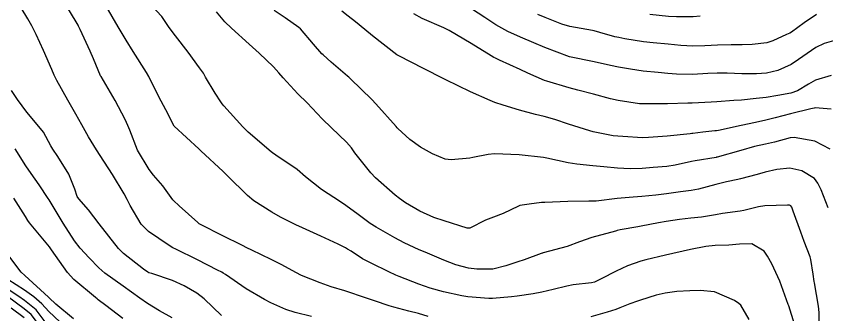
# Model space of a CAD drawing. Header units: metres. Extents: x 298520 to 308411, y 7433745 to 7450750.
# Drawn here: x 300170.5 to 300236.3, y 7449178.1 to 7449202.4 of the extents above; entities that cross this region are included whole.
import ezdxf

# ---------------------------------------------------------------- set-up
doc = ezdxf.new("R2010")
doc.units = ezdxf.units.M
doc.header["$LTSCALE"] = 10
doc.layers.add('Curvas de Nivel 1m', color=11, linetype='Continuous')
doc.layers.add('Curvas de Nivel 5m', color=15, linetype='Continuous')

msp = doc.modelspace()

# ---------------------------------------------------------------- linework, layer by layer
at = {"layer": 'Curvas de Nivel 1m', "flags": 128}
for points, elevation in [([(300194.515, 7449177.991), (300193.193, 7449178.307), (300192.418, 7449178.565), (300191.2, 7449179.115), (300190.692, 7449179.365), (300189.216, 7449180.232), (300187.523, 7449181.406), (300187.349, 7449181.524), (300187.235, 7449181.586), (300186.89, 7449181.76), (300185.245, 7449182.603), (300183.498, 7449183.448), (300183.255, 7449183.578), (300182.949, 7449183.763), (300181.274, 7449184.88), (300180.674, 7449185.486), (300179.784, 7449187.009), (300179.548, 7449187.498), (300179.308, 7449187.959), (300178.36, 7449189.51), (300177.346, 7449191.054), (300177.051, 7449191.525), (300176.414, 7449192.585), (300175.87, 7449193.543), (300175.386, 7449194.414), (300174.733, 7449195.557), (300173.833, 7449197.151), (300173.628, 7449197.568), (300173.428, 7449198.039), (300172.764, 7449199.577), (300172.159, 7449200.886), (300171.795, 7449201.587), (300171.478, 7449202.146), (300170.937, 7449203.048)], 729), ([(300233.718, 7449177.382), (300233.241, 7449178.859), (300233.205, 7449178.969), (300232.524, 7449180.867), (300231.862, 7449182.258), (300231.53, 7449182.877), (300231.257, 7449183.287), (300230.251, 7449183.884), (300229.262, 7449183.868), (300228.393, 7449183.787), (300227.261, 7449183.76), (300226.511, 7449183.687), (300225.258, 7449183.441), (300223.253, 7449182.98), (300221.647, 7449182.598), (300221.248, 7449182.49), (300220.149, 7449182.106), (300219.239, 7449181.678), (300218.031, 7449181.038), (300217.482, 7449180.793), (300217.228, 7449180.728), (300215.734, 7449180.556), (300215.224, 7449180.467), (300214.118, 7449180.188), (300213.216, 7449179.958), (300212.493, 7449179.828), (300211.211, 7449179.65), (300210.748, 7449179.586), (300209.208, 7449179.449), (300208.905, 7449179.447), (300207.209, 7449179.598), (300206.712, 7449179.673), (300205.215, 7449179.985), (300204.132, 7449180.288), (300203.224, 7449180.61), (300201.636, 7449181.234), (300201.353, 7449181.357), (300201.235, 7449181.414), (300200.905, 7449181.574), (300199.244, 7449182.366), (300198.657, 7449182.679), (300197.716, 7449183.283), (300197.435, 7449183.467), (300197.257, 7449183.579), (300196.685, 7449183.872), (300195.271, 7449184.526), (300193.473, 7449185.328), (300193.284, 7449185.414), (300191.997, 7449186.056), (300191.294, 7449186.448), (300189.836, 7449187.375), (300189.307, 7449187.801), (300187.698, 7449189.396), (300187.328, 7449189.761), (300185.529, 7449191.427), (300185.436, 7449191.511), (300185.354, 7449191.588), (300183.373, 7449193.45), (300182.685, 7449194.76), (300182.303, 7449195.466), (300181.419, 7449197.23), (300181.297, 7449197.481), (300181.116, 7449197.793), (300180.043, 7449199.494), (300179.457, 7449200.429), (300178.809, 7449201.507), (300177.832, 7449203.174)], 731), ([(300235.708, 7449176.825), (300235.708, 7449178.315), (300235.659, 7449178.825), (300235.334, 7449180.726), (300235.317, 7449180.829), (300235.239, 7449181.431), (300235.035, 7449182.618), (300234.977, 7449182.834), (300234.503, 7449184.08), (300234.216, 7449184.846), (300233.618, 7449186.535), (300233.499, 7449186.857), (300233.417, 7449186.971), (300233.305, 7449187.024), (300233.136, 7449187.03), (300231.304, 7449186.966), (300230.793, 7449186.888), (300229.604, 7449186.6), (300229.297, 7449186.541), (300227.877, 7449186.341), (300227.293, 7449186.253), (300226.166, 7449186.065), (300225.288, 7449185.966), (300224.383, 7449185.867), (300223.284, 7449185.693), (300222.682, 7449185.586), (300221.278, 7449185.332), (300221, 7449185.28), (300219.554, 7449185.017), (300219.32, 7449184.972), (300219.272, 7449184.958), (300219.181, 7449184.93), (300217.266, 7449184.405), (300216.26, 7449184.063), (300215.259, 7449183.675), (300213.307, 7449183.153), (300213.253, 7449183.14), (300213.224, 7449183.129), (300213.158, 7449183.101), (300211.776, 7449182.586), (300211.246, 7449182.418), (300210.279, 7449182.093), (300209.24, 7449181.836), (300207.916, 7449181.836), (300207.241, 7449181.93), (300206.228, 7449182.195), (300205.247, 7449182.563), (300203.722, 7449183.205), (300203.255, 7449183.411), (300202.016, 7449183.984), (300201.264, 7449184.384), (300199.748, 7449185.255), (300199.277, 7449185.554), (300198.285, 7449186.267), (300197.3, 7449187.003), (300196.868, 7449187.294), (300195.313, 7449188.308), (300194.033, 7449189.323), (300193.332, 7449189.91), (300191.614, 7449191.091), (300191.352, 7449191.269), (300191.234, 7449191.361), (300189.369, 7449192.952), (300188.926, 7449193.384), (300187.39, 7449195.099), (300187.247, 7449195.258), (300187.135, 7449195.404), (300186.691, 7449196.124), (300185.916, 7449197.423), (300185.728, 7449197.727), (300185.43, 7449198.163), (300184.495, 7449199.439), (300183.463, 7449200.757), (300182.968, 7449201.458), (300182.355, 7449202.341), (300181.491, 7449203.247)], 732), ([(300237.46, 7449200.53), (300236.126, 7449200.153), (300235.453, 7449199.826), (300234.034, 7449198.851), (300233.439, 7449198.451), (300232.355, 7449197.95), (300231.431, 7449197.735), (300230.639, 7449197.68), (300229.431, 7449197.691), (300228.247, 7449197.733), (300227.431, 7449197.739), (300226.668, 7449197.7), (300225.43, 7449197.643), (300224.126, 7449197.666), (300223.43, 7449197.717), (300222.639, 7449197.78), (300221.432, 7449197.899), (300220.391, 7449198.053), (300219.435, 7449198.225), (300218.77, 7449198.364), (300217.439, 7449198.658), (300215.443, 7449199.07), (300213.45, 7449199.831), (300212.547, 7449200.197), (300211.466, 7449200.653), (300210.453, 7449201.13), (300209.478, 7449201.672), (300208.576, 7449202.246), (300207.491, 7449202.95)], 737), ([(300236.437, 7449186.819), (300235.871, 7449188.271), (300235.605, 7449188.827), (300235.327, 7449189.194), (300234.304, 7449189.817), (300233.335, 7449190.023), (300232.281, 7449189.923), (300231.331, 7449189.702), (300230.696, 7449189.523), (300229.327, 7449189.154), (300229.121, 7449189.108), (300228.2, 7449188.917), (300227.321, 7449188.714), (300225.921, 7449188.34), (300225.316, 7449188.215), (300224.451, 7449188.1), (300223.313, 7449187.944), (300222.469, 7449187.83), (300221.31, 7449187.728), (300220.629, 7449187.687), (300219.308, 7449187.56), (300217.621, 7449187.36), (300217.306, 7449187.345), (300217.006, 7449187.353), (300215.306, 7449187.338), (300213.454, 7449187.247), (300213.304, 7449187.242), (300213.167, 7449187.239), (300212.171, 7449187.111), (300211.42, 7449187), (300211.3, 7449186.958), (300210.076, 7449186.348), (300209.286, 7449186.042), (300208.634, 7449185.798), (300207.357, 7449185.169), (300207.273, 7449185.152), (300207.143, 7449185.171), (300205.281, 7449185.746), (300204.447, 7449186.037), (300203.293, 7449186.554), (300202.131, 7449187.228), (300201.643, 7449187.571), (300201.309, 7449187.833), (300199.697, 7449189.256), (300199.329, 7449189.643), (300198.033, 7449191.28), (300197.744, 7449191.671), (300197.361, 7449192.136), (300196.141, 7449193.302), (300195.38, 7449194.04), (300194.143, 7449195.323), (300193.404, 7449196.073), (300192.203, 7449197.348), (300191.845, 7449197.772), (300191.432, 7449198.252), (300190.262, 7449199.372), (300189.453, 7449200.082), (300188.023, 7449201.394), (300187.478, 7449201.915), (300186.793, 7449202.717)], 733), ([(300236.612, 7449191.559), (300235.364, 7449192.216), (300233.693, 7449192.53), (300233.367, 7449192.494), (300232.083, 7449192.152), (300231.36, 7449191.987), (300230.459, 7449191.786), (300229.359, 7449191.474), (300227.433, 7449190.929), (300227.369, 7449190.913), (300227.353, 7449190.908), (300225.657, 7449190.638), (300225.347, 7449190.573), (300224.034, 7449190.278), (300223.341, 7449190.175), (300222.246, 7449190.084), (300221.338, 7449190.004), (300220.375, 7449189.972), (300219.338, 7449190.032), (300218.247, 7449190.129), (300217.34, 7449190.208), (300216.047, 7449190.359), (300215.344, 7449190.477), (300213.6, 7449190.845), (300213.35, 7449190.886), (300211.353, 7449191.12), (300209.353, 7449191.185), (300208.85, 7449191.148), (300207.614, 7449190.901), (300207.348, 7449190.846), (300205.832, 7449190.699), (300205.347, 7449190.769), (300204.32, 7449191.2), (300203.358, 7449191.737), (300202.5, 7449192.359), (300201.52, 7449193.238), (300201.45, 7449193.315), (300201.375, 7449193.407), (300199.729, 7449195.257), (300199.398, 7449195.598), (300197.674, 7449197.286), (300197.543, 7449197.407), (300197.425, 7449197.508), (300196.103, 7449198.637), (300195.442, 7449199.214), (300195.346, 7449199.311), (300194.67, 7449200.102), (300193.606, 7449201.329), (300193.474, 7449201.45), (300192.366, 7449202.231), (300191.487, 7449202.817)], 734), ([(300236.69, 7449197.558), (300235.426, 7449197.161), (300234.847, 7449196.839), (300233.96, 7449196.307), (300233.412, 7449196.127), (300232.351, 7449195.929), (300231.406, 7449195.778), (300230.61, 7449195.683), (300229.403, 7449195.558), (300228.793, 7449195.518), (300227.4, 7449195.413), (300226.955, 7449195.379), (300225.398, 7449195.31), (300225.055, 7449195.298), (300223.397, 7449195.244), (300223.14, 7449195.239), (300221.397, 7449195.239), (300221.144, 7449195.255), (300219.4, 7449195.523), (300218.77, 7449195.662), (300217.408, 7449196.03), (300216.115, 7449196.36), (300215.415, 7449196.544), (300213.601, 7449197.088), (300213.424, 7449197.155), (300212.056, 7449197.737), (300211.432, 7449198.027), (300209.771, 7449198.806), (300209.441, 7449198.945), (300209.313, 7449199.013), (300209.089, 7449199.145), (300207.458, 7449200.147), (300205.691, 7449201.188), (300205.474, 7449201.308), (300205.251, 7449201.417), (300203.482, 7449202.167), (300202.82, 7449202.554)], 736), ([(300235.488, 7449202.51), (300234.5, 7449201.823), (300233.466, 7449201.068), (300233.336, 7449200.99), (300233.059, 7449200.864), (300231.961, 7449200.372), (300231.456, 7449200.209), (300230.289, 7449200.058), (300229.454, 7449200.032), (300228.578, 7449200.037), (300227.454, 7449200.022), (300226.435, 7449199.958), (300225.453, 7449199.934), (300224.483, 7449199.995), (300223.454, 7449200.09), (300222.248, 7449200.2), (300221.456, 7449200.289), (300219.938, 7449200.535), (300219.459, 7449200.626), (300219.134, 7449200.699), (300217.909, 7449201.043), (300217.465, 7449201.162), (300217.324, 7449201.192), (300215.47, 7449201.525), (300214.826, 7449201.723), (300213.48, 7449202.261), (300212.88, 7449202.492)], 738), ([(300226.055, 7449202.374), (300225.484, 7449202.323), (300224.146, 7449202.307), (300223.483, 7449202.347), (300221.974, 7449202.507)], 739), ([(300187.19, 7449178.081), (300185.785, 7449179.424), (300185.21, 7449179.88), (300184.163, 7449180.496), (300183.225, 7449180.912), (300181.536, 7449181.475), (300181.303, 7449181.548), (300181.234, 7449181.579), (300180.879, 7449181.841), (300179.249, 7449183.112), (300178.846, 7449183.504), (300177.283, 7449185.52), (300176.418, 7449186.657), (300175.612, 7449187.545), (300175.496, 7449187.738), (300175.311, 7449188.33), (300174.816, 7449189.555), (300173.918, 7449190.99), (300173.514, 7449191.568), (300173.356, 7449191.854), (300172.745, 7449192.958), (300172.253, 7449193.587), (300171.388, 7449194.569), (300170.635, 7449195.602), (300170.146, 7449196.344)], 728), ([(300183.187, 7449177.874), (300182.183, 7449178.456), (300181.199, 7449179.053), (300180.573, 7449179.486), (300179.217, 7449180.455), (300177.721, 7449181.515), (300177.237, 7449181.935), (300176.46, 7449182.747), (300175.717, 7449183.543), (300175.261, 7449184.122), (300174.354, 7449185.559), (300173.3, 7449187.323), (300173.203, 7449187.473), (300173.141, 7449187.572), (300172.4, 7449188.67), (300171.74, 7449189.594), (300171.332, 7449190.217), (300170.467, 7449191.609)], 727), ([(300179.186, 7449177.841), (300177.811, 7449178.9), (300177.201, 7449179.348), (300177.104, 7449179.423), (300176.983, 7449179.523), (300175.225, 7449181.002), (300174.69, 7449181.555), (300173.413, 7449183.406), (300173.301, 7449183.57), (300173.254, 7449183.635), (300171.628, 7449185.595), (300171.483, 7449185.795), (300171.288, 7449186.105), (300170.358, 7449187.609)], 726), ([(300172.883, 7449177.574), (300172.152, 7449178.545), (300171.2, 7449179.3), (300170.758, 7449179.604), (300169.218, 7449180.615)], 723), ([(300174.08, 7449177.561), (300173.191, 7449178.393), (300172.632, 7449179.014), (300171.97, 7449179.588), (300171.211, 7449180.129), (300169.851, 7449180.986)], 724), ([(300172.18, 7449177.585), (300171.747, 7449178.15), (300171.193, 7449178.613), (300169.822, 7449179.614)], 722), ([(300171.186, 7449177.886), (300170.133, 7449178.672)], 721)]:
    msp.add_lwpolyline(points, dxfattribs=dict(at, elevation=elevation))
at = {"layer": 'Curvas de Nivel 5m', "flags": 128}
for points, elevation in [([(300203.971, 7449177.988), (300203.193, 7449178.231), (300202.402, 7449178.435), (300201.198, 7449178.756), (300200.821, 7449178.866), (300199.63, 7449179.256), (300199.205, 7449179.411), (300198.978, 7449179.492), (300197.215, 7449180.07), (300196.108, 7449180.413), (300195.224, 7449180.718), (300193.687, 7449181.325), (300193.235, 7449181.553), (300192.089, 7449182.195), (300191.246, 7449182.624), (300189.656, 7449183.376), (300189.256, 7449183.565), (300188.899, 7449183.745), (300187.27, 7449184.58), (300185.547, 7449185.427), (300185.382, 7449185.527), (300185.285, 7449185.621), (300183.757, 7449186.987), (300183.302, 7449187.402), (300183.279, 7449187.427), (300183.26, 7449187.451), (300182.439, 7449188.588), (300181.693, 7449189.474), (300181.33, 7449189.921), (300180.392, 7449191.49), (300179.752, 7449193.113), (300179.608, 7449193.498), (300179.38, 7449193.986), (300178.577, 7449195.508), (300177.422, 7449197.457), (300177.398, 7449197.496), (300177.385, 7449197.521), (300176.807, 7449198.9), (300176.534, 7449199.534), (300175.737, 7449201.278), (300175.599, 7449201.548), (300175.555, 7449201.63), (300175.475, 7449201.768), (300174.398, 7449203.561)], 730), ([(300236.686, 7449194.817), (300235.394, 7449194.92), (300235.319, 7449194.907), (300235.052, 7449194.835), (300233.389, 7449194.432), (300232.142, 7449194.116), (300231.383, 7449193.919), (300230.538, 7449193.732), (300229.379, 7449193.488), (300227.544, 7449193.097), (300227.374, 7449193.072), (300227.246, 7449193.059), (300226.262, 7449192.941), (300225.469, 7449192.852), (300225.372, 7449192.836), (300225.236, 7449192.816), (300223.369, 7449192.638), (300221.856, 7449192.507), (300221.368, 7449192.501), (300219.792, 7449192.592), (300219.369, 7449192.617), (300219.006, 7449192.663), (300217.372, 7449192.979), (300217.097, 7449193.053), (300215.378, 7449193.607), (300214.262, 7449193.967), (300213.384, 7449194.226), (300212.682, 7449194.397), (300211.389, 7449194.742), (300210.077, 7449195.133), (300209.396, 7449195.37), (300209.02, 7449195.524), (300207.409, 7449196.238), (300205.423, 7449197.19), (300203.433, 7449198.186), (300202.759, 7449198.543), (300201.443, 7449199.24), (300199.465, 7449200.757), (300198.837, 7449201.27), (300198.091, 7449201.892), (300197.484, 7449202.36), (300196.958, 7449202.758)], 735), ([(300175.186, 7449177.818), (300173.753, 7449179.008), (300173.202, 7449179.52), (300173.176, 7449179.544), (300173.15, 7449179.571), (300171.229, 7449181.327), (300170.946, 7449181.603), (300169.931, 7449182.928)], 725), ([(300230.045, 7449177.75), (300229.353, 7449178.908), (300229.205, 7449179.062), (300228.834, 7449179.289), (300227.219, 7449179.987), (300226.047, 7449180.115), (300225.22, 7449180.088), (300224.166, 7449180.018), (300223.217, 7449179.893), (300222.481, 7449179.72), (300221.208, 7449179.33), (300220.967, 7449179.242), (300220.352, 7449179.009), (300219.526, 7449178.691), (300219.198, 7449178.563), (300218.501, 7449178.336), (300217.192, 7449177.964)], 730)]:
    msp.add_lwpolyline(points, dxfattribs=dict(at, elevation=elevation))

doc.saveas('drawing.dxf')
